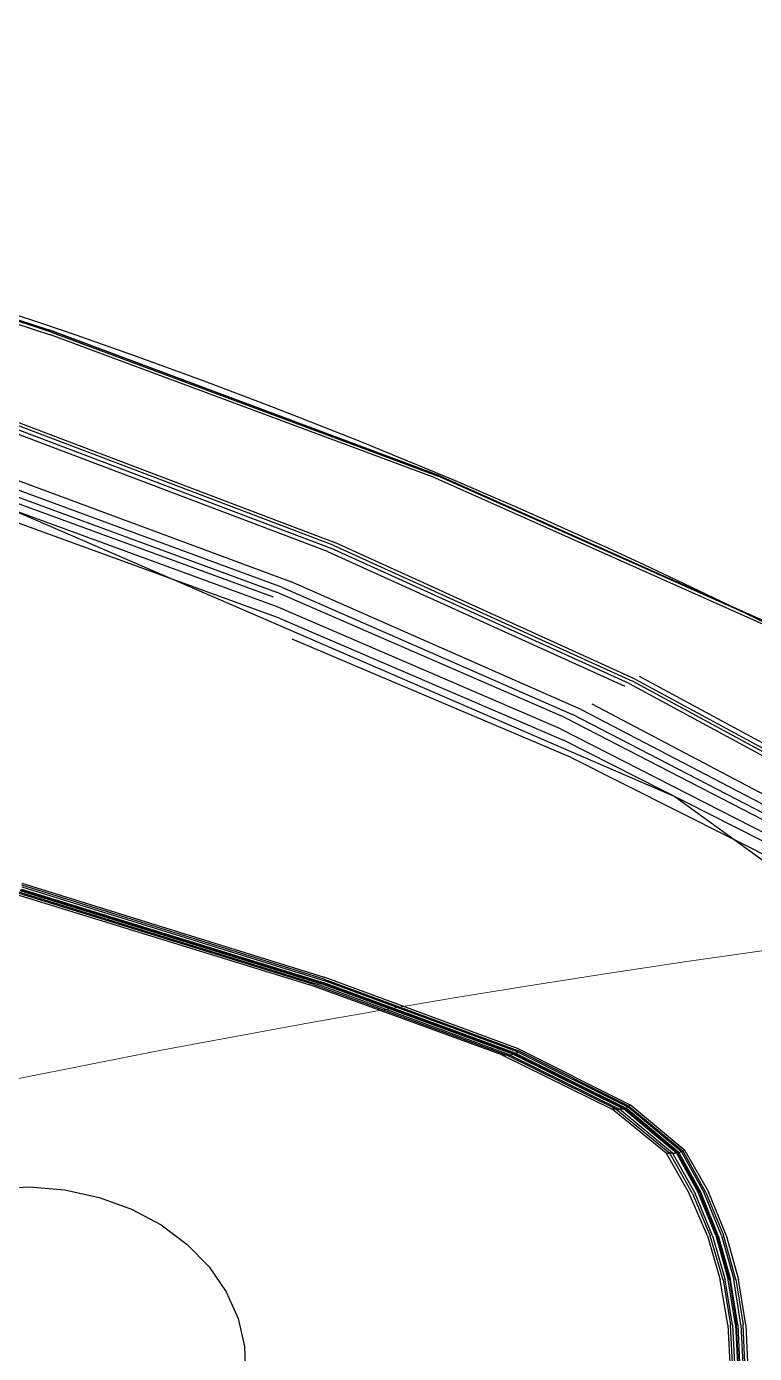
# Model space of a CAD drawing. Extents: x 526875 to 527530, y 3493038 to 3493574.
# Drawn here: x 527113.572 to 527114.719, y 3493324.211 to 3493326.301 of the extents above; entities that cross this region are included whole.
import ezdxf

# ---------------------------------------------------------------- set-up
doc = ezdxf.new("R2010")
doc.units = 0
doc.header["$LTSCALE"] = 2
doc.layers.get('0').update_dxf_attribs({"linetype": 'CONTINUOUS'})
doc.layers.add('L-WATER水景', color=5, linetype='CONTINUOUS')
doc.layers.add('W-_BOLLARD系船栓', color=4, linetype='CONTINUOUS')

# ---------------------------------------------------------------- blocks, each defined once
blk = doc.blocks.new('$matou$00000056')
at = {"color": 0, "linetype": 'Continuous'}
for p, q in [((-5161.2, -40.1, 0), (-5162.3, -2.8, 0)), ((-5687.2, -74.9, 0), (-5689.8, -15.1, 0)), ((-5687, -15.1, 0), (-5684.3, -74.9, 0)), ((-5682.1, -74.9, 0), (-5684.8, -15.1, 0)), ((-5678.8, -74.9, 0), (-5681.5, -15.1, 0)), ((-5680.3, -15.1, 0), (-5677.5, -74.9, 0)), ((-5676.3, -74.9, 0), (-5679.1, -15.1, 0)), ((-5673.3, -74.8, 0), (-5676.1, -15.1, 0)), ((-5674, -15.1, 0), (-5671.2, -74.8, 0)), ((-5668.4, -74.7, 0), (-5671.2, -15.1, 0)), ((-5154.2, -76.8, 0), (-5161.2, -40.1, 0)), ((-5687.2, -74.9, 0), (-5679.2, -134.2, 0)), ((-5676.4, -134.1, 0), (-5684.3, -74.9, 0)), ((-5682.1, -74.9, 0), (-5674.1, -134.1, 0)), ((-5678.8, -74.9, 0), (-5670.8, -134, 0)), ((-5669.5, -134, 0), (-5677.5, -74.9, 0)), ((-5676.3, -74.9, 0), (-5668.2, -133.9, 0)), ((-5673.3, -74.8, 0), (-5665, -133.8, 0)), ((-5662.8, -133.7, 0), (-5671.2, -74.8, 0)), ((-5668.4, -74.7, 0), (-5659.9, -133.6, 0)), ((-5141.4, -111.8, 0), (-5154.2, -76.8, 0)), ((-5123.2, -144.3, 0), (-5141.4, -111.8, 0)), ((-5665.8, -192.4, 0), (-5679.2, -134.2, 0)), ((-5676.4, -134.1, 0), (-5662.9, -192.1, 0)), ((-5660.7, -191.9, 0), (-5674.1, -134.1, 0)), ((-5657.4, -191.7, 0), (-5670.8, -134, 0)), ((-5669.5, -134, 0), (-5656.1, -191.7, 0)), ((-5654.8, -191.6, 0), (-5668.2, -133.9, 0)), ((-5651.4, -191.3, 0), (-5665, -133.8, 0)), ((-5662.8, -133.7, 0), (-5649, -191.2, 0)), ((-5645.9, -191.1, 0), (-5659.9, -133.6, 0)), ((-5100, -173.5, 0), (-5123.2, -144.3, 0)), ((-5072.4, -198.6, 0), (-5100, -173.5, 0)), ((-5665.8, -192.4, 0), (-5646.6, -248.8, 0)), ((-5644, -248.2, 0), (-5662.9, -192.1, 0)), ((-5660.7, -191.9, 0), (-5642, -247.8, 0)), ((-5657.4, -191.7, 0), (-5638.9, -247.3, 0)), ((-5637.6, -247.2, 0), (-5656.1, -191.7, 0)), ((-5654.8, -191.6, 0), (-5636.3, -247, 0)), ((-5651.4, -191.3, 0), (-5632.6, -246.7, 0)), ((-5629.9, -246.6, 0), (-5649, -191.2, 0)), ((-5645.9, -191.1, 0), (-5626.5, -246.5, 0)), ((-5041.1, -218.9, 0), (-5072.4, -198.6, 0)), ((-5007, -234, 0), (-5041.1, -218.9, 0)), ((-4970.9, -243.4, 0), (-5007, -234, 0)), ((-5621.5, -302.9, 0), (-5646.6, -248.8, 0)), ((-5644, -248.2, 0), (-5619.5, -301.9, 0)), ((-5617.9, -301, 0), (-5642, -247.8, 0)), ((-5615.3, -300, 0), (-5638.9, -247.3, 0)), ((-5637.6, -247.2, 0), (-5614.1, -299.8, 0)), ((-5612.7, -299.5, 0), (-5636.3, -247, 0)), ((-5608.6, -299.2, 0), (-5632.6, -246.7, 0)), ((-5629.9, -246.6, 0), (-5605.6, -299.1, 0)), ((-5601.7, -299, 0), (-5626.5, -246.5, 0)), ((-4933.8, -246.8, 0), (-4970.9, -243.4, 0)), ((-4896.6, -244.3, 0), (-4933.8, -246.8, 0)), ((-5621.5, -302.9, 0), (-5619.5, -301.9, 0)), ((-5621.5, -302.9, 0), (-5563.6, -362.2, 0)), ((-5617.9, -301, 0), (-5619.5, -301.9, 0)), ((-5562.3, -360.6, 0), (-5619.5, -301.9, 0)), ((-5617.9, -301, 0), (-5616.6, -300.5, 0)), ((-5617.9, -301, 0), (-5561.2, -359.3, 0)), ((-5615.3, -300, 0), (-5616.6, -300.5, 0)), ((-5615.3, -300, 0), (-5614.1, -299.8, 0)), ((-5615.3, -300, 0), (-5559.3, -357.7, 0)), ((-5612.7, -299.5, 0), (-5614.1, -299.8, 0)), ((-5558.1, -357.2, 0), (-5614.1, -299.8, 0)), ((-5612.7, -299.5, 0), (-5610.9, -299.3, 0)), ((-5612.7, -299.5, 0), (-5556.7, -356.9, 0)), ((-5608.6, -299.2, 0), (-5610.9, -299.3, 0)), ((-5608.6, -299.2, 0), (-5605.6, -299.1, 0)), ((-5608.6, -299.2, 0), (-5552.3, -356.5, 0)), ((-5601.7, -299, 0), (-5605.6, -299.1, 0)), ((-5549, -356.4, 0), (-5605.6, -299.1, 0)), ((-5601.7, -299, 0), (-5544.6, -356.3, 0)), ((-5562.3, -360.6, 0), (-5563.6, -362.2, 0)), ((-5445.8, -434.1, 0), (-5563.6, -362.2, 0)), ((-5562.3, -360.6, 0), (-5561.2, -359.3, 0)), ((-5562.3, -360.6, 0), (-5445.1, -431.9, 0)), ((-5560.2, -358.4, 0), (-5561.2, -359.3, 0)), ((-5444.6, -430.2, 0), (-5561.2, -359.3, 0)), ((-5560.2, -358.4, 0), (-5559.3, -357.7, 0)), ((-5558.1, -357.2, 0), (-5559.3, -357.7, 0)), ((-5443.3, -428, 0), (-5559.3, -357.7, 0)), ((-5558.1, -357.2, 0), (-5556.7, -356.9, 0)), ((-5558.1, -357.2, 0), (-5442.3, -427.4, 0)), ((-5554.8, -356.7, 0), (-5556.7, -356.9, 0)), ((-5441, -426.9, 0), (-5556.7, -356.9, 0)), ((-5554.8, -356.7, 0), (-5552.3, -356.5, 0)), ((-5549, -356.4, 0), (-5552.3, -356.5, 0)), ((-5436.4, -426.4, 0), (-5552.3, -356.5, 0)), ((-5549, -356.4, 0), (-5544.6, -356.3, 0)), ((-5549, -356.4, 0), (-5432.9, -426.2, 0)), ((-5428.4, -426, 0), (-5544.6, -356.3, 0)), ((-5241, -523.4, 0), (-5445.1, -431.9, 0)), ((-5444.6, -430.2, 0), (-5444, -428.9, 0)), ((-5444.6, -430.2, 0), (-5240.8, -521.3, 0)), ((-5443.3, -428, 0), (-5444, -428.9, 0)), ((-5443.3, -428, 0), (-5240.1, -518.7, 0)), ((-5441, -426.9, 0), (-5442.3, -427.4, 0)), ((-5239.3, -517.9, 0), (-5442.3, -427.4, 0)), ((-5441, -426.9, 0), (-5439.1, -426.6, 0)), ((-5441, -426.9, 0), (-5238.1, -517.3, 0)), ((-5436.4, -426.4, 0), (-5439.1, -426.6, 0)), ((-5436.4, -426.4, 0), (-5432.9, -426.2, 0)), ((-5436.4, -426.4, 0), (-5233.8, -516.6, 0)), ((-5428.4, -426, 0), (-5432.9, -426.2, 0)), ((-5230.3, -516.2, 0), (-5432.9, -426.2, 0)), ((-5428.4, -426, 0), (-5225.9, -515.8, 0)), ((-5445.8, -434.1, 0), (-5241.1, -526.1, 0)), ((-4922.5, -645.6, 0), (-5241.1, -526.1, 0)), ((-5241, -523.4, 0), (-4922.6, -642.7, 0)), ((-4922.7, -640.5, 0), (-5240.8, -521.3, 0)), ((-4922.3, -637.6, 0), (-5240.1, -518.7, 0)), ((-5239.3, -517.9, 0), (-4921.7, -636.6, 0)), ((-4920.7, -635.9, 0), (-5238.1, -517.3, 0)), ((-4917.1, -634.7, 0), (-5233.8, -516.6, 0)), ((-5230.3, -516.2, 0), (-4914.2, -634.1, 0)), ((-4910.4, -633.3, 0), (-5225.9, -515.8, 0)), ((-5498.3, -817.2, 0), (-5735.2, -671.8, 0)), ((-5733.6, -689.1, 0), (-5490, -840.1, 0)), ((-5486.5, -854.7, 0), (-5734.4, -700.1, 0)), ((-5773.9, -724, 0), (-5519.6, -887.4, 0)), ((-5508.7, -880.2, 0), (-5761.9, -718.8, 0)), ((-5751.3, -714.2, 0), (-5499, -873.9, 0)), ((-5491.7, -869.2, 0), (-5743.2, -710.8, 0)), ((-5832.4, -750.5, 0), (-5569, -924.4, 0)), ((-5564.6, -921, 0), (-5826.3, -748, 0)), ((-5822.3, -746, 0), (-5561.7, -918.1, 0)), ((-5558.3, -915, 0), (-5817.8, -743.8, 0)), ((-5498.3, -817.2, 0), (-5203.9, -969.1, 0)), ((-5191.2, -996, 0), (-5490, -840.1, 0)), ((-5486.5, -854.7, 0), (-5184.9, -1013.3, 0)), ((-5193.4, -1036.7, 0), (-5499, -873.9, 0)), ((-5491.7, -869.2, 0), (-5187.1, -1030.7, 0)), ((-5508.7, -880.2, 0), (-5201.8, -1044.8, 0)), ((-5246, -1092.9, 0), (-5561.7, -918.1, 0)), ((-5558.3, -915, 0), (-5243.6, -1089.1, 0)), ((-5240.2, -1084.5, 0), (-5553.8, -911.4, 0)), ((-5564.6, -921, 0), (-5247.9, -1096.5, 0)), ((-5357.4, -1185.2, 0), (-5719.7, -988.1, 0)), ((-5716.6, -988.8, 0), (-5355.8, -1184.8, 0)), ((-5352.5, -1182.5, 0), (-5711, -987.9, 0)), ((-5191.2, -996, 0), (-4835.4, -1153.1, 0)), ((-4828.6, -1171.3, 0), (-5184.9, -1013.3, 0)), ((-4829.1, -1190.4, 0), (-5187.1, -1030.7, 0)), ((-5183.9, -1023.9, 0), (-4826.9, -1182.7, 0)), ((-4840.7, -1207.2, 0), (-5201.8, -1044.8, 0)), ((-5193.4, -1036.7, 0), (-4834.1, -1197.5, 0)), ((-5240.2, -1084.5, 0), (-4870.8, -1254.4, 0)), ((-4876.2, -1267.8, 0), (-5247.9, -1096.5, 0)), ((-5246, -1092.9, 0), (-4875, -1263.9, 0)), ((-4873.3, -1259.6, 0), (-5243.6, -1089.1, 0)), ((-5352.5, -1182.5, 0), (-4947.3, -1365.5, 0)), ((-5357.4, -1185.2, 0), (-4949.7, -1369.8, 0)), ((-5357.4, -1185.2, 0), (-4950.2, -1369.8, 0)), ((-4949.1, -1368.7, 0), (-5355.8, -1184.8, 0)), ((-4950.2, -1369.8, 0), (-4525.8, -1536.4, 0)), ((-4525.7, -1536, 0), (-4949.7, -1369.8, 0)), ((-4949.1, -1368.7, 0), (-4525.5, -1534.5, 0)), ((-4524.6, -1531, 0), (-4947.3, -1365.5, 0))]:
    blk.add_line(p, q, dxfattribs=at)
at = {"layer": 'W-_BOLLARD系船栓', "elevation": 0}
blk.add_lwpolyline([(-6727, -15.1, 0.047361), (-6712.2, -120.4, 0.071059), (-6549.7, -364.2, 0.106743), (-4524.6, -1531, 0.083644), (-2645.5, -1972.5, -0.010282), (5565.9, -2012.7, -0.041262), (6105.1, -1863.2, 0.304271), (6623.1, -1179.8, 0.082265), (6714.7, -654.3), (6727, 59.7), (6714.7, 773.7, 0.082265), (6623.1, 1299.2, 0.256696), (6105.1, 1839.6, 0.028009), (5545.4, 1985.1, 0.02503), (-2645.5, 1949, 0.085737), (-4525.7, 1505.9, 0.098082), (-6474.2, 408.5, 0.055987), (-6646.5, 216.4, 0.167612), (-6727, -15.1)], format="xyb", dxfattribs=at)
at = {"layer": 'W-_BOLLARD系船栓'}
blk.add_polyline3d([(5088.8, -1650.5, 0), (-2711.5, -1650.5, 0), (-2777.7, -1716.7, 0), (-3888.8, -1523.1, 0), (-4872.8, -1154.3, 0), (-5607.3, -767.5, 0), (-6268.5, -180.6, 0), (-6288.7, -6.3, 0), (-6288.7, -6.3, 0), (-6008.4, 521.3, 0), (-5510.5, 847.1, 0), (-4700.5, 1239.2, 0), (-3649.3, 1581.8, 0), (-2775.2, 1713.1, 0), (-2711.7, 1595.4, 0), (-581, 1668.7, 0)], dxfattribs=at)

msp = doc.modelspace()

# ---------------------------------------------------------------- linework, layer by layer
at = {"layer": 'L-WATER水景', "lineweight": 5}
msp.add_circle((527117.3841, 3493306.0291), 19, dxfattribs=at)

# ---------------------------------------------------------------- block references
at = {"layer": 'L-WATER水景', "color": 8, "lineweight": 0, "xscale": 0.0015, "yscale": 0.0012, "zscale": 0.001291236534000011, "rotation": 179.4533750334647}
msp.add_blockref('$matou$00000056', (527106.174, 3493324.2478), dxfattribs=at)

doc.saveas('drawing.dxf')
